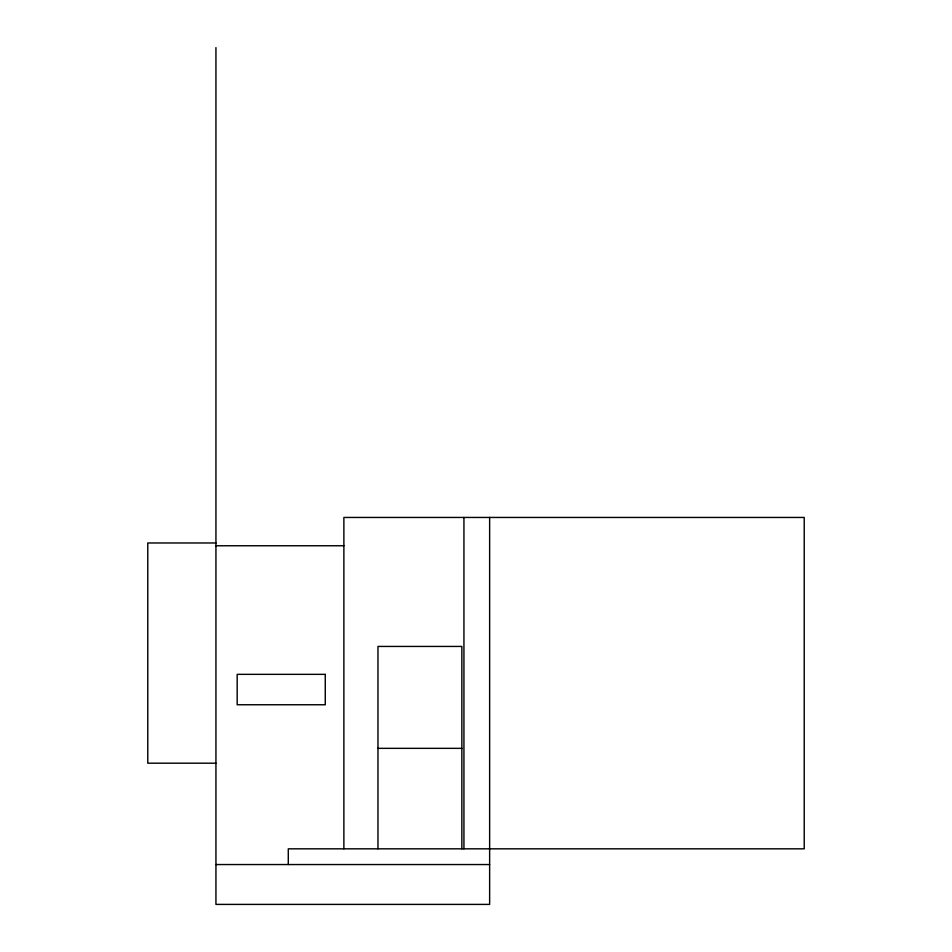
<?xml version="1.0" encoding="UTF-8"?>
<svg xmlns="http://www.w3.org/2000/svg" width="952" height="952" viewBox="0 0 952 952"><rect width="100%" height="100%" fill="white"/><g stroke="black" fill="none" stroke-linecap="round" stroke-linejoin="round"><path stroke-width="1.43" d="M215.937 542.973L147.774 542.973L147.774 763.195L215.937 763.195M215.937 545.758L343.874 545.758M377.801 748.343L461.898 748.343M215.937 864.547L489.637 864.547M489.637 517.448L489.637 904.4L215.937 904.4L215.937 47.6M463.933 517.448L463.933 848.827M461.851 848.827L461.851 646.432L377.968 646.432L377.968 848.827M343.874 848.827L343.874 517.448L804.226 517.448L804.226 848.827L288.289 848.827L288.289 864.547M325.263 674.349L237.179 674.349L237.179 704.754L325.263 704.754L325.263 674.349"/></g></svg>
